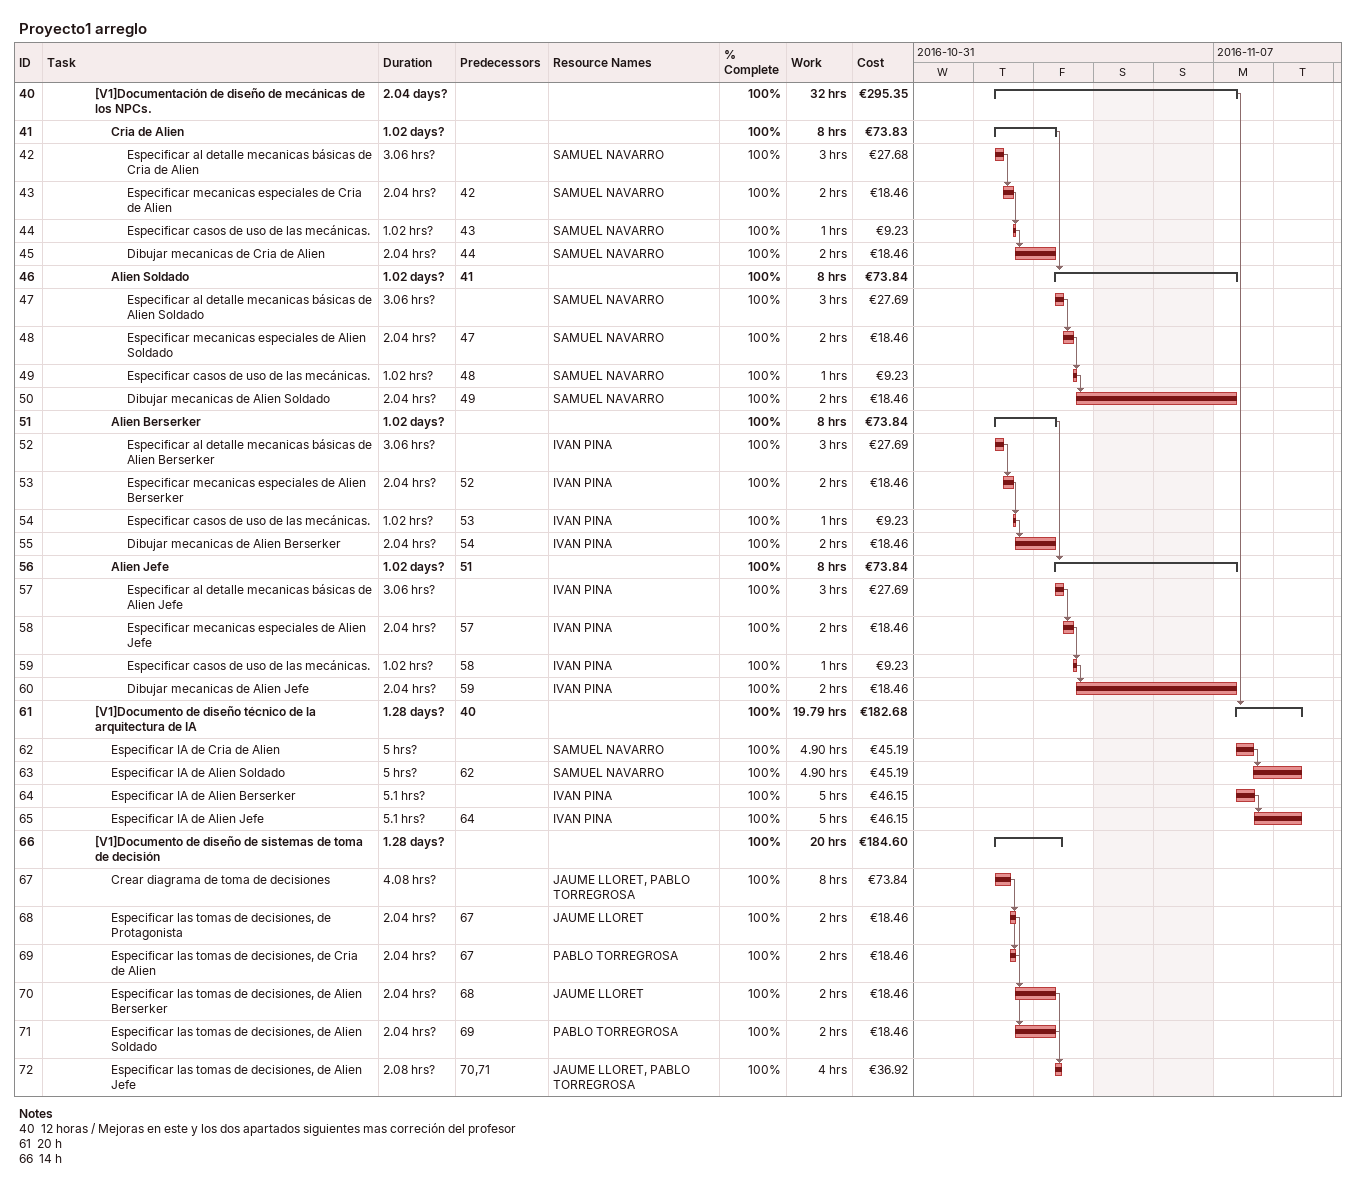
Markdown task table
Proyecto1 arreglo

| ID | Level | Task | Duration | Start | Finish | Predecessors | Resources | % complete | Work (h) | Cost (€) |
|---|---|---|---|---|---|---|---|---|---|---|
| 40 | 4 | **[V1]Documentación de diseño de mecánicas de los NPCs.** | 2.04d? | 2016-11-03 | 2016-11-07 |  |  | 100 | 32 | 295.35 |
| 41 | 5 | **Cria de Alien** | 1.02d? | 2016-11-03 | 2016-11-04 |  |  | 100 | 8 | 73.83 |
| 42 | 6 | Especificar al detalle mecanicas básicas de Cria de Alien | 3.06h? | 2016-11-03 | 2016-11-03 |  | SAMUEL NAVARRO | 100 | 3 | 27.68 |
| 43 | 6 | Especificar mecanicas especiales de Cria de Alien | 2.04h? | 2016-11-03 | 2016-11-03 | 42 | SAMUEL NAVARRO | 100 | 2 | 18.46 |
| 44 | 6 | Especificar casos de uso de las mecánicas. | 1.02h? | 2016-11-03 | 2016-11-03 | 43 | SAMUEL NAVARRO | 100 | 1 | 9.23 |
| 45 | 6 | Dibujar mecanicas de Cria de Alien | 2.04h? | 2016-11-03 | 2016-11-04 | 44 | SAMUEL NAVARRO | 100 | 2 | 18.46 |
| 46 | 5 | **Alien Soldado** | 1.02d? | 2016-11-04 | 2016-11-07 | 41 |  | 100 | 8 | 73.84 |
| 47 | 6 | Especificar al detalle mecanicas básicas de Alien Soldado | 3.06h? | 2016-11-04 | 2016-11-04 |  | SAMUEL NAVARRO | 100 | 3 | 27.69 |
| 48 | 6 | Especificar mecanicas especiales de Alien Soldado | 2.04h? | 2016-11-04 | 2016-11-04 | 47 | SAMUEL NAVARRO | 100 | 2 | 18.46 |
| 49 | 6 | Especificar casos de uso de las mecánicas. | 1.02h? | 2016-11-04 | 2016-11-04 | 48 | SAMUEL NAVARRO | 100 | 1 | 9.23 |
| 50 | 6 | Dibujar mecanicas de Alien Soldado | 2.04h? | 2016-11-04 | 2016-11-07 | 49 | SAMUEL NAVARRO | 100 | 2 | 18.46 |
| 51 | 5 | **Alien Berserker** | 1.02d? | 2016-11-03 | 2016-11-04 |  |  | 100 | 8 | 73.84 |
| 52 | 6 | Especificar al detalle mecanicas básicas de Alien Berserker | 3.06h? | 2016-11-03 | 2016-11-03 |  | IVAN PINA | 100 | 3 | 27.69 |
| 53 | 6 | Especificar mecanicas especiales de Alien Berserker | 2.04h? | 2016-11-03 | 2016-11-03 | 52 | IVAN PINA | 100 | 2 | 18.46 |
| 54 | 6 | Especificar casos de uso de las mecánicas. | 1.02h? | 2016-11-03 | 2016-11-03 | 53 | IVAN PINA | 100 | 1 | 9.23 |
| 55 | 6 | Dibujar mecanicas de Alien Berserker | 2.04h? | 2016-11-03 | 2016-11-04 | 54 | IVAN PINA | 100 | 2 | 18.46 |
| 56 | 5 | **Alien Jefe** | 1.02d? | 2016-11-04 | 2016-11-07 | 51 |  | 100 | 8 | 73.84 |
| 57 | 6 | Especificar al detalle mecanicas básicas de Alien Jefe | 3.06h? | 2016-11-04 | 2016-11-04 |  | IVAN PINA | 100 | 3 | 27.69 |
| 58 | 6 | Especificar mecanicas especiales de Alien Jefe | 2.04h? | 2016-11-04 | 2016-11-04 | 57 | IVAN PINA | 100 | 2 | 18.46 |
| 59 | 6 | Especificar casos de uso de las mecánicas. | 1.02h? | 2016-11-04 | 2016-11-04 | 58 | IVAN PINA | 100 | 1 | 9.23 |
| 60 | 6 | Dibujar mecanicas de Alien Jefe | 2.04h? | 2016-11-04 | 2016-11-07 | 59 | IVAN PINA | 100 | 2 | 18.46 |
| 61 | 4 | **[V1]Documento de diseño técnico de la arquitectura de IA** | 1.28d? | 2016-11-07 | 2016-11-08 | 40 |  | 100 | 19.79 | 182.68 |
| 62 | 5 | Especificar IA de Cria de Alien | 5h? | 2016-11-07 | 2016-11-07 |  | SAMUEL NAVARRO | 100 | 4.90 | 45.19 |
| 63 | 5 | Especificar IA de Alien Soldado | 5h? | 2016-11-07 | 2016-11-08 | 62 | SAMUEL NAVARRO | 100 | 4.90 | 45.19 |
| 64 | 5 | Especificar IA de Alien Berserker | 5.1h? | 2016-11-07 | 2016-11-07 |  | IVAN PINA | 100 | 5 | 46.15 |
| 65 | 5 | Especificar IA de Alien Jefe | 5.1h? | 2016-11-07 | 2016-11-08 | 64 | IVAN PINA | 100 | 5 | 46.15 |
| 66 | 4 | **[V1]Documento de diseño de sistemas de toma de decisión** | 1.28d? | 2016-11-03 | 2016-11-04 |  |  | 100 | 20 | 184.60 |
| 67 | 5 | Crear diagrama de toma de decisiones | 4.08h? | 2016-11-03 | 2016-11-03 |  | JAUME LLORET, PABLO TORREGROSA | 100 | 8 | 73.84 |
| 68 | 5 | Especificar las tomas de decisiones, de Protagonista | 2.04h? | 2016-11-03 | 2016-11-03 | 67 | JAUME LLORET | 100 | 2 | 18.46 |
| 69 | 5 | Especificar las tomas de decisiones, de Cria de Alien | 2.04h? | 2016-11-03 | 2016-11-03 | 67 | PABLO TORREGROSA | 100 | 2 | 18.46 |
| 70 | 5 | Especificar las tomas de decisiones, de Alien Berserker | 2.04h? | 2016-11-03 | 2016-11-04 | 68 | JAUME LLORET | 100 | 2 | 18.46 |
| 71 | 5 | Especificar las tomas de decisiones, de Alien Soldado | 2.04h? | 2016-11-03 | 2016-11-04 | 69 | PABLO TORREGROSA | 100 | 2 | 18.46 |
| 72 | 5 | Especificar las tomas de decisiones, de Alien Jefe | 2.08h? | 2016-11-04 | 2016-11-04 | 70, 71 | JAUME LLORET, PABLO TORREGROSA | 100 | 4 | 36.92 |

Notes
- 40: 12 horas / Mejoras en este y los dos apartados siguientes mas correción del profesor
- 61: 20 h
- 66: 14 h
